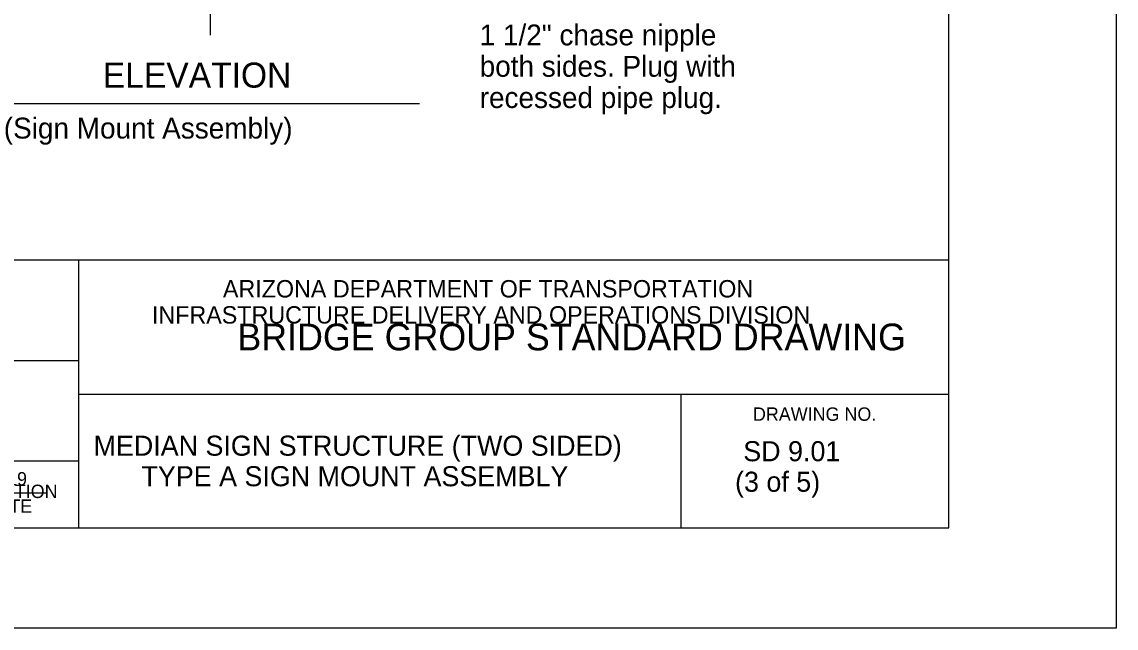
# Model space of a CAD drawing. Extents: x 0 to 2.83, y -0.03 to 1.83.
# Drawn here: x 2.152 to 2.833, y 0 to 0.378 of the extents above; entities that cross this region are included whole.
import ezdxf

# ---------------------------------------------------------------- set-up
doc = ezdxf.new("R2010")
doc.units = 0
for name, color, linetype in [('55', 7, 'Continuous'), ('57', 7, 'Continuous'), ('62', 7, 'Continuous'), ('63', 7, 'Continuous')]:
    doc.layers.add(name, color=color, linetype=linetype)

msp = doc.modelspace()

# ---------------------------------------------------------------- linework, layer by layer
at = {"layer": '55'}
msp.add_line((2.26964, 0.36934), (2.26964, 1.09235), dxfattribs=at)
at = {"layer": '57'}
msp.add_line((2.14072, 0.32665), (2.39978, 0.32665), dxfattribs=at)
at = {"layer": '62'}
for p, q in [((2.72918, 0.22911), (1.85418, 0.22911)), ((2.18751, 0.22911), (2.18751, 0.06244)), ((2.56251, 0.14578), (2.56251, 0.06244)), ((2.11099, 0.08432), (2.16752, 0.08432))]:
    msp.add_line(p, q, dxfattribs=at)
at = {"layer": '63'}
for p, q in [((2.83333, 1.83333), (2.83333, 0)), ((1.85418, 0.16661), (2.18751, 0.16661)), ((2.18751, 0.14578), (2.72918, 0.14578)), ((1.85418, 0.10411), (2.18751, 0.10411)), ((2.83333, 0), (0, 0)), ((2.83, 0.00033), (2.83, 0.00033)), ((2.83, 0.00033), (2.83, 0.00033)), ((2.83001, 0.00027), (2.83001, 0.00027))]:
    msp.add_line(p, q, dxfattribs=at)
msp.add_lwpolyline([(2.72918, 1.77077), (0.10418, 1.77077), (0.10418, 0.06244), (2.72918, 0.06244)], close=True, dxfattribs=at)

# ---------------------------------------------------------------- texts
at = {"layer": '57'}
for s, height, p in [('1 1/2" chase nipple ', 0.013, (2.43724, 0.36289)), ('both sides. Plug with ', 0.013, (2.43724, 0.34338)), ('ELEVATION', 0.015625, (2.20274, 0.33657)), ('recessed pipe plug.', 0.013, (2.43724, 0.32388)), ('(Sign Mount Assembly)', 0.013, (2.14108, 0.30488))]:
    msp.add_text(s, height=height, dxfattribs=at).set_placement(p)
at = {"layer": '62'}
for s, height, p in [('ARIZONA DEPARTMENT OF TRANSPORTATION', 0.0108333, (2.27746, 0.20591)), ('INFRASTRUCTURE DELIVERY AND OPERATIONS DIVISION', 0.0108333, (2.23327, 0.18966)), ('BRIDGE GROUP STANDARD DRAWING', 0.0166667, (2.28645, 0.17299)), ('DRAWING NO.', 0.0083333, (2.60732, 0.12911)), ('MEDIAN SIGN STRUCTURE (TWO SIDED)', 0.0125, (2.19696, 0.10736)), (' SD 9.01 ', 0.0125, (2.59665, 0.10392)), ('04/19', 0.008333, (2.12764, 0.08882)), ('TYPE A SIGN MOUNT ASSEMBLY', 0.0125, (2.22678, 0.08835)), (' (3 of 5) ', 0.0125, (2.59154, 0.08491)), ('STANDARDS COMMITTEE APPROVED FOR DISTRIBUTION', 0.0083333, (1.86251, 0.081)), ('DATE', 0.008333, (2.12904, 0.07182))]:
    msp.add_text(s, height=height, dxfattribs=at).set_placement(p)

doc.saveas('drawing.dxf')
